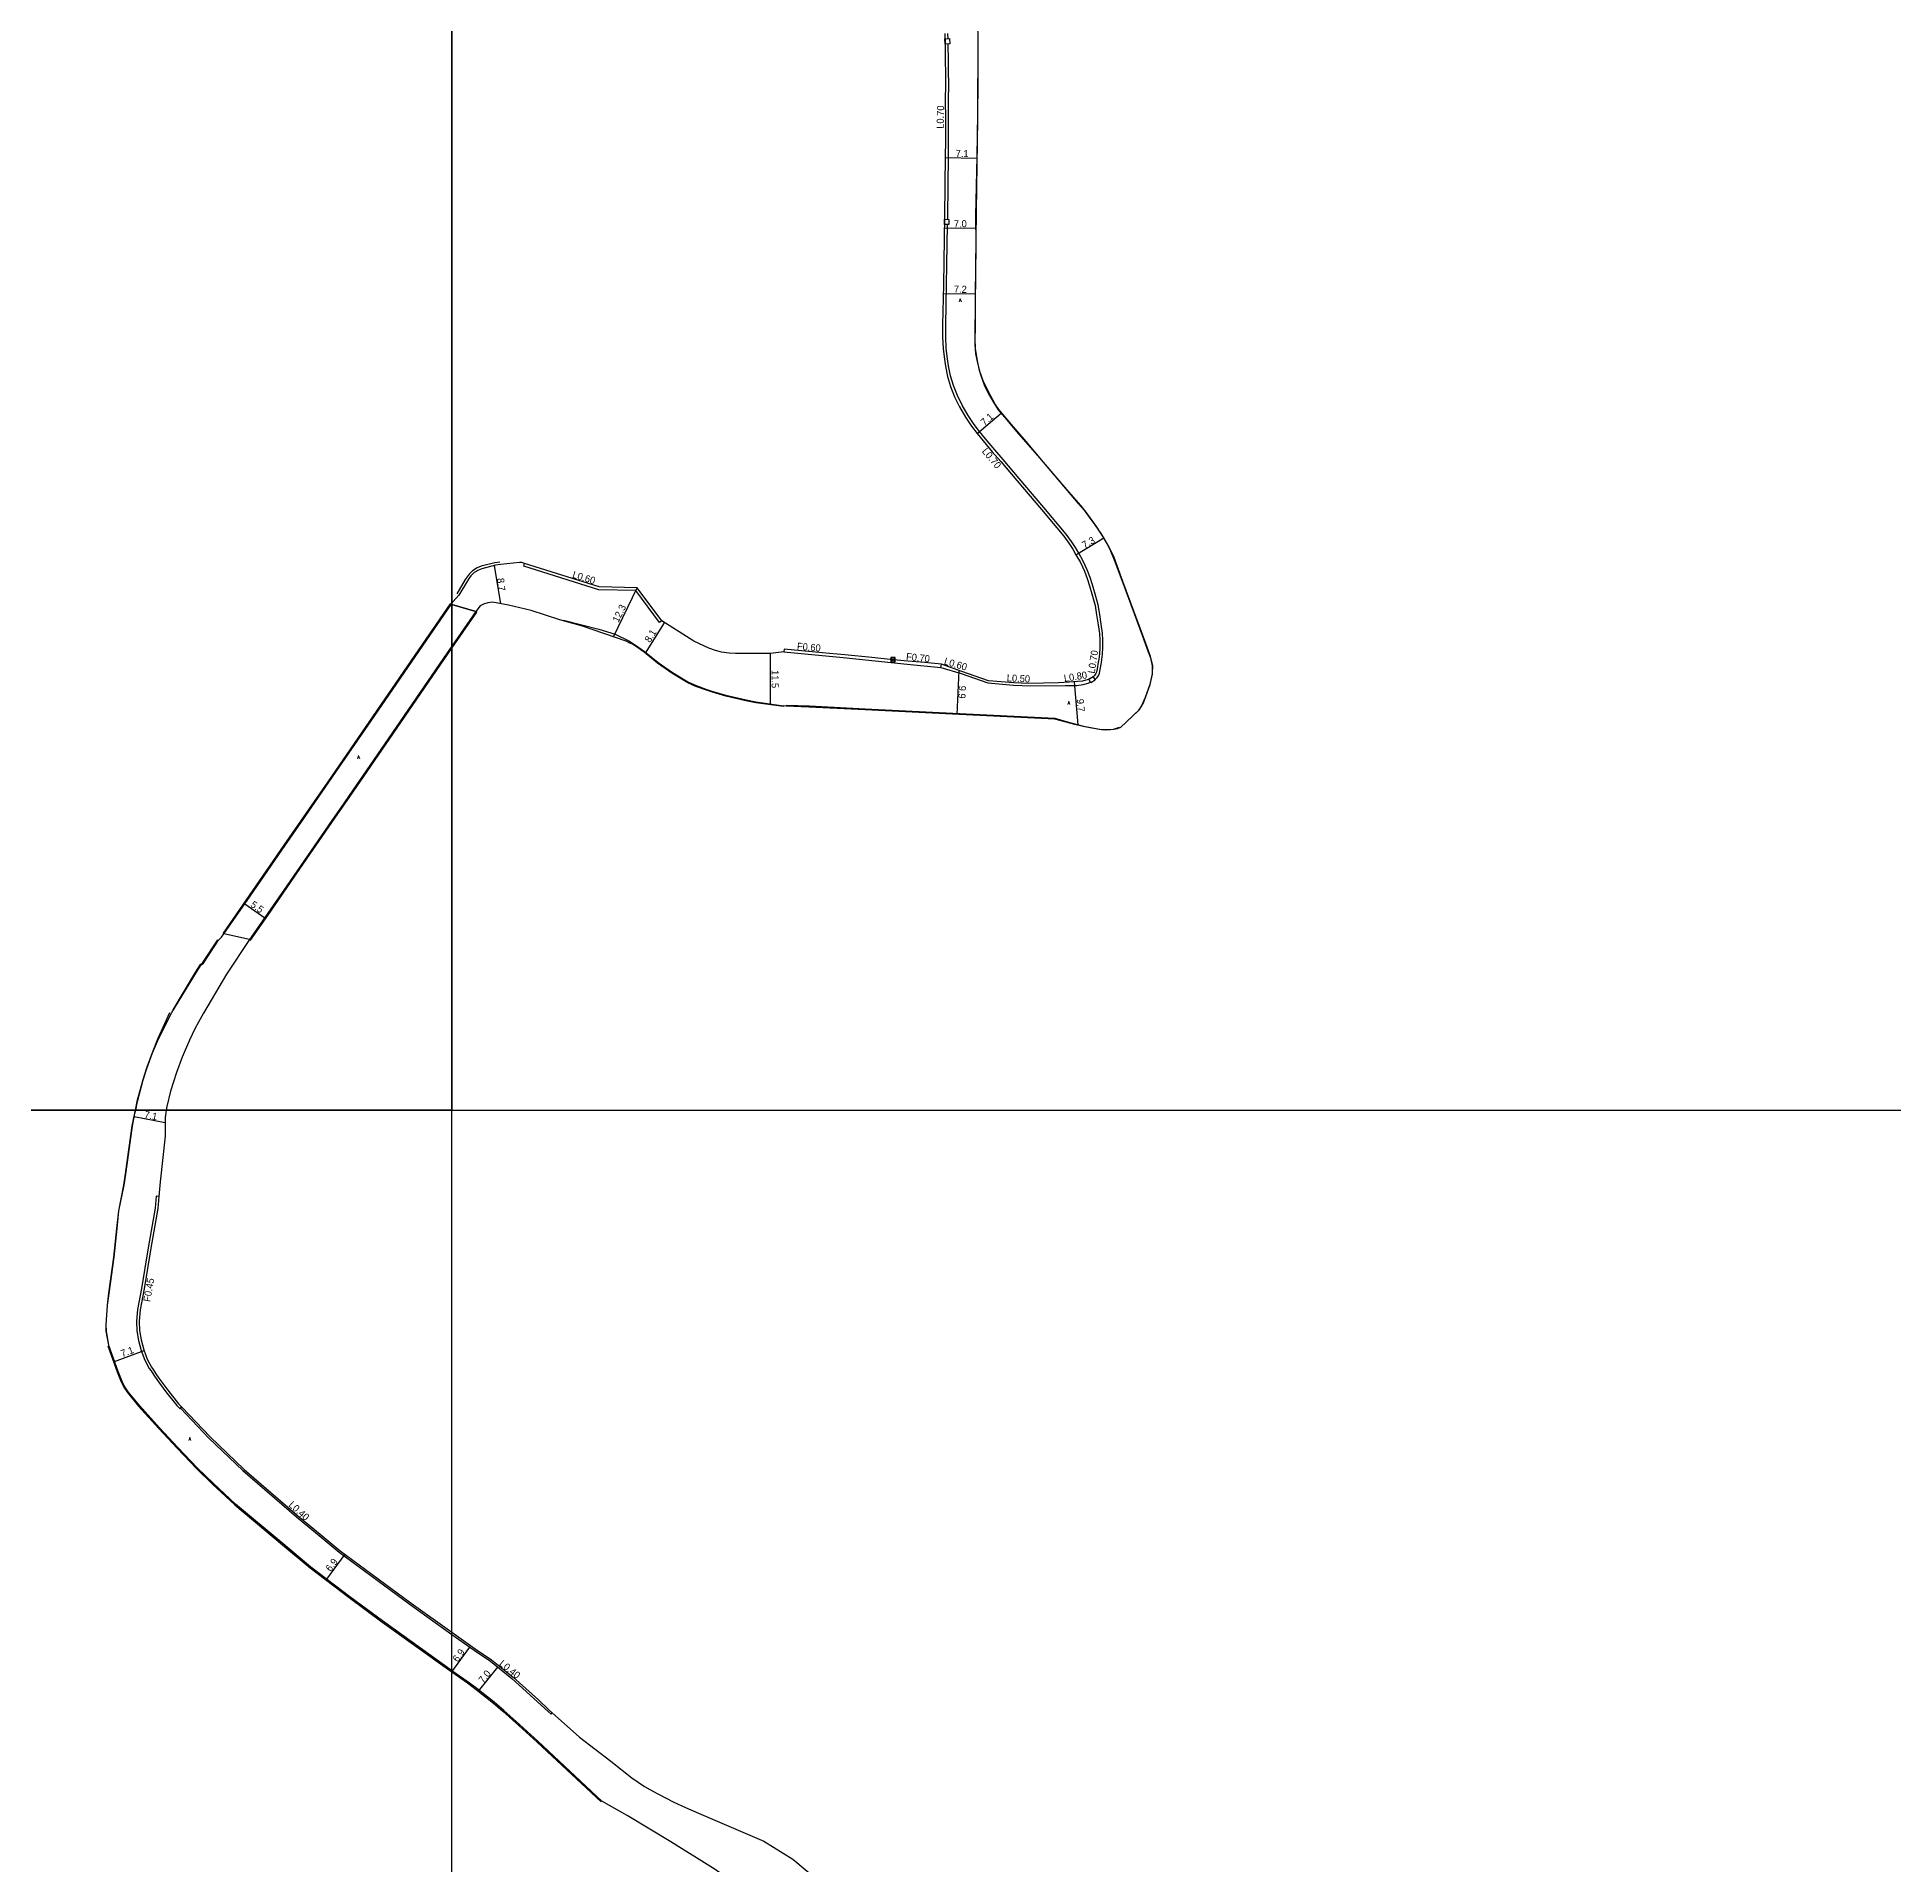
# Model space of a CAD drawing. Header units: metres. Extents: x -14400 to -12000, y -90000 to -87000.
# Drawn here: x -13693.4 to -13274.9, y -87770.2 to -87358.2 of the extents above; entities that cross this region are included whole.
import ezdxf

# ---------------------------------------------------------------- set-up
doc = ezdxf.new("R2010")
doc.units = ezdxf.units.M
doc.header["$LTSCALE"] = 2.5
for name, color, linetype in [('その他', 7, 'Continuous'), ('側溝・桝', 7, 'Continuous'), ('図郭', 7, 'Continuous'), ('幅員', 7, 'Continuous'), ('歩道・分離帯・安全施設', 7, 'Continuous'), ('舗装', 7, 'Continuous'), ('道路', 7, 'Continuous')]:
    doc.layers.add(name, color=color, linetype=linetype)
doc.styles.get("Standard").update_dxf_attribs({"font": ''})
doc.styles.add('YOKO_DECO', font='txt.shx', dxfattribs={"bigfont": 'extfont.shx'})
doc.styles.get('Standard').set_extended_font_data('@MS PGothic')

# ---------------------------------------------------------------- blocks, each defined once
blk = doc.blocks.new('910910')
blk.add_lwpolyline([(1, -1), (1, 1), (-1, 1), (-1, -1)], close=True)
for points in [[(-0.84, 0.84), (0.84, -0.84)], [(-0.84, -0.84), (0.84, 0.84)]]:
    blk.add_lwpolyline(points)

msp = doc.modelspace()

# ---------------------------------------------------------------- linework, layer by layer
at = {"layer": '側溝・桝'}
for points in [[(-13488.21, -87358.59), (-13488.24, -87357.39)], [(-13488.28, -87399.29), (-13488.27, -87398.54), (-13488.2, -87391.82), (-13488.11, -87384.84), (-13488.09, -87381.9), (-13488.1, -87376.3), (-13488.12, -87372.9), (-13488.06, -87368.42), (-13488.09, -87366.3), (-13488.12, -87363.54), (-13488.16, -87359.79)], [(-13455.16, -87502.94), (-13455.01, -87502.85), (-13454.62, -87502.48), (-13454.26, -87501.94), (-13454.07, -87501.51), (-13453.9, -87500.7), (-13453.64, -87499.16), (-13453.53, -87498.48), (-13453.39, -87497.25), (-13453.31, -87495.76), (-13453.31, -87494.04), (-13453.38, -87492.51), (-13453.68, -87490.5), (-13454.02, -87488.28), (-13454.4, -87486.14), (-13455.11, -87483.43), (-13455.64, -87481.66), (-13456.21, -87479.95), (-13456.83, -87478.28), (-13457.76, -87476.3), (-13458.76, -87474.5), (-13459.52, -87473.21), (-13460.42, -87471.83), (-13461.56, -87470.24), (-13463.13, -87468.33), (-13466.59, -87464.2), (-13472.18, -87457.64), (-13475.8, -87453.4), (-13477.69, -87451.2), (-13479.75, -87448.71), (-13481.11, -87447.11), (-13482.33, -87445.49), (-13483.66, -87443.48), (-13485.01, -87441.17), (-13486.07, -87438.96), (-13486.99, -87436.69), (-13487.62, -87434.54), (-13488.1, -87432.25), (-13488.41, -87430.21), (-13488.59, -87428.31), (-13488.72, -87425.72), (-13488.71, -87423.09), (-13488.52, -87414.05), (-13488.3, -87400.46)], [(-13552.71, -87489.77), (-13553.21, -87490.14), (-13558.56, -87482.89), (-13566.92, -87482.73), (-13583.81, -87477.41), (-13583.64, -87476.81)], [(-13525.19, -87496.74), (-13511.87, -87498.02), (-13497.44, -87499.49), (-13489.84, -87500.25), (-13489.71, -87499.52)], [(-13489.84, -87500.25), (-13485.24, -87501.61), (-13479.23, -87503.71), (-13473.44, -87504.23), (-13469.65, -87504.39), (-13461.72, -87504.31), (-13459.16, -87504.32), (-13457.74, -87504.09), (-13456.63, -87503.79), (-13456.12, -87503.55)], [(-13666.04, -87619.42), (-13666.6, -87619.35), (-13666.84, -87622.07), (-13668.4, -87631.01), (-13669.93, -87640.13), (-13670.82, -87644.88), (-13671.05, -87647.51), (-13670.96, -87649.67), (-13670.59, -87651.86), (-13669.98, -87654.12), (-13669.19, -87656.3), (-13668.2, -87658.16), (-13667.79, -87658.74), (-13667.18, -87659.69), (-13666.49, -87660.69), (-13664.49, -87663.41), (-13662.01, -87666.49), (-13661.25, -87667.29), (-13660.89, -87666.85)], [(-13661.13, -87667.15), (-13654.74, -87673.88), (-13647.07, -87681.19), (-13635, -87691.6), (-13629.47, -87696.17), (-13625.42, -87699.52), (-13618.29, -87704.81), (-13609.41, -87711.33), (-13600, -87718.07)], [(-13600, -87718.07), (-13594.98, -87721.66), (-13591.28, -87724.13), (-13586.46, -87728), (-13578.32, -87735.44), (-13577.65, -87736.03), (-13577.39, -87735.73)]]:
    msp.add_lwpolyline(points, dxfattribs=at)
for points in [[(-13488.92, -87358.61), (-13487.85, -87358.58), (-13487.82, -87359.78), (-13488.88, -87359.81)], [(-13488.99, -87399.27), (-13488.03, -87399.29), (-13488.05, -87400.46), (-13489.01, -87400.45)], [(-13455.52, -87502.32), (-13455.05, -87503.14), (-13456.03, -87503.7), (-13456.5, -87502.88)]]:
    msp.add_lwpolyline(points, close=True, dxfattribs=at)
at = {"layer": '図郭'}
for points in [[(-14400, -87600), (-13600, -87600), (-13600, -87000), (-14400, -87000)], [(-13600, -87600), (-12800, -87600), (-12800, -87000), (-13600, -87000)], [(-14400, -88200), (-13600, -88200), (-13600, -87600), (-14400, -87600)], [(-13600, -87600), (-12800, -87600), (-12800, -88200), (-13600, -88200)]]:
    msp.add_lwpolyline(points, close=True, dxfattribs=at)
at = {"layer": '幅員'}
for points in [[(-13488.83, -87385.34), (-13481.71, -87385.51)], [(-13489.02, -87401.27), (-13482, -87401.2)], [(-13489.27, -87415.99), (-13482.07, -87416.07)], [(-13481.67, -87447.55), (-13476.27, -87442.92)], [(-13459.38, -87474.85), (-13453.08, -87471.04)], [(-13588.99, -87485.87), (-13590.41, -87477.27)], [(-13563.56, -87493.35), (-13558.24, -87482.28)], [(-13556.41, -87497.03), (-13552.07, -87490.18)], [(-13528.2, -87508.64), (-13528.18, -87497.1)], [(-13485.75, -87500.9), (-13486.23, -87510.83)], [(-13458.87, -87513.16), (-13459.69, -87503.48)], [(-13646.69, -87553.51), (-13642.18, -87556.66)], [(-13664.62, -87602.85), (-13671.56, -87601.46)], [(-13676.03, -87656.57), (-13669.37, -87654.13)], [(-13628.21, -87705.62), (-13624.08, -87700.04)], [(-13600, -87726.54), (-13595.99, -87720.94)], [(-13594.01, -87730.89), (-13589.64, -87725.45)]]:
    msp.add_lwpolyline(points, dxfattribs=at)
at = {"layer": '歩道・分離帯・安全施設'}
for points in [[(-13449.39, -87513.87), (-13445.06, -87509.69), (-13444.17, -87508.18), (-13442.68, -87504.11), (-13442.17, -87501.73), (-13442.12, -87499.88), (-13442.56, -87497.74), (-13443.64, -87494.84), (-13446.32, -87487.54), (-13448.81, -87480.85), (-13450.79, -87475.5), (-13451.91, -87473.15), (-13453.08, -87471.04), (-13454.73, -87468.48), (-13457.1, -87465.28), (-13458.32, -87463.74), (-13461.4, -87460.13), (-13466.67, -87453.96), (-13470.61, -87449.37), (-13473.93, -87445.51), (-13476.75, -87442.16), (-13477.61, -87440.91), (-13479.1, -87438.15), (-13480.26, -87435.67), (-13481.1, -87433.33), (-13481.6, -87431.17), (-13482, -87428.35), (-13482.06, -87426.2), (-13481.99, -87423.81), (-13481.99, -87416.47), (-13481.78, -87397.4), (-13481.49, -87376.7), (-13481.41, -87367.7), (-13481.43, -87358.34)], [(-13589.17, -87476.49), (-13590.3, -87476.68), (-13593.42, -87477.45), (-13594.28, -87477.81), (-13595.32, -87478.48), (-13596.12, -87479.23), (-13596.58, -87479.8), (-13596.99, -87480.42), (-13598.92, -87483.65)], [(-13600.28, -87485.95), (-13607.43, -87496.33), (-13616.82, -87510.01), (-13620.92, -87515.96), (-13627.86, -87526.04), (-13633.51, -87534.23), (-13634.01, -87534.96), (-13638.42, -87541.35), (-13641.72, -87546.13), (-13646.24, -87552.65), (-13651.46, -87560.15)], [(-13600, -87495.68), (-13597.28, -87491.74), (-13594.57, -87487.74)], [(-13574.83, -87489.61), (-13566.91, -87491.61), (-13563.23, -87492.75), (-13559.99, -87494.34), (-13558.59, -87495.23), (-13556.58, -87496.64), (-13553.54, -87499.15), (-13550.31, -87501.38), (-13546.72, -87503.54), (-13544.93, -87504.34), (-13542.79, -87505.13), (-13541.23, -87505.65), (-13538.25, -87506.51), (-13533.71, -87507.55), (-13531.49, -87507.99), (-13525.25, -87508.86)], [(-13645.67, -87561.78), (-13637.11, -87549.46), (-13626.97, -87534.75), (-13619.83, -87524.48), (-13614.69, -87516.94), (-13608.82, -87508.38), (-13602.9, -87499.87), (-13600, -87495.68)], [(-13524.64, -87508.77), (-13519.53, -87508.92), (-13506.88, -87509.56), (-13485.65, -87510.6), (-13479.5, -87510.89), (-13464.11, -87511.66), (-13461.08, -87512.58), (-13457.69, -87513.47), (-13453.6, -87514.19), (-13450.89, -87514.13), (-13449.55, -87513.69)], [(-13662.78, -87577.36), (-13657.73, -87568.81), (-13656.61, -87567.13), (-13656.11, -87566.74), (-13652.74, -87561.6)], [(-13663.61, -87578.06), (-13666.24, -87583.83), (-13667.56, -87587.03), (-13668.84, -87590.52), (-13669.67, -87593.11), (-13670.97, -87598.02), (-13671.4, -87600)], [(-13671.4, -87600), (-13671.55, -87600.67), (-13672.12, -87603.52), (-13673.6, -87614.35), (-13674, -87616.84), (-13675.15, -87622.62), (-13675.57, -87626.66), (-13676.27, -87633.08), (-13677.38, -87641.23), (-13677.7, -87643.92), (-13678.01, -87648.34), (-13677.98, -87649.8), (-13677.4, -87652.9)], [(-13677.53, -87653.1), (-13675.42, -87658.93), (-13674.52, -87661.18), (-13673.9, -87662.38), (-13673.11, -87663.6), (-13670.58, -87666.65), (-13666.03, -87671.71), (-13661.89, -87676.16), (-13657.45, -87680.78), (-13653.91, -87684.23), (-13648.9, -87688.89), (-13638.2, -87697.87), (-13631.9, -87703.08), (-13623.16, -87709.78), (-13615.77, -87715.22), (-13600.48, -87726.21), (-13600, -87726.54)], [(-13600, -87726.54), (-13596.45, -87728.99), (-13594.54, -87730.48), (-13590.64, -87733.54), (-13588.49, -87735.39), (-13584.9, -87738.59), (-13580.81, -87742.33), (-13566.34, -87755.79)]]:
    msp.add_lwpolyline(points, dxfattribs=at)
at = {"layer": '舗装'}
for points in [[(-13600, -87486.07), (-13600.18, -87486.02)], [(-13594.62, -87487.66), (-13600, -87486.07)], [(-13645.58, -87561.53), (-13651.36, -87560.22)]]:
    msp.add_lwpolyline(points, dxfattribs=at)
at = {"layer": '道路'}
for points in [[(-13481.54, -87354.44), (-13481.46, -87359.42), (-13481.58, -87375.53), (-13481.7, -87385.11), (-13482.02, -87398.47), (-13481.96, -87404.98), (-13482.16, -87425.12), (-13482.13, -87427.48), (-13481.99, -87429.62), (-13481.58, -87431.71), (-13480.96, -87434.04), (-13480.04, -87436.57), (-13479.08, -87438.58), (-13477.68, -87441), (-13476.89, -87442.2), (-13474.98, -87444.42), (-13472.77, -87447.08), (-13467.57, -87453), (-13458.88, -87463.27), (-13457.56, -87464.84), (-13456.37, -87466.37), (-13455.12, -87468.1), (-13453.76, -87470.04), (-13452.38, -87472.44), (-13451.57, -87474), (-13450.6, -87476.35), (-13448.29, -87482.57), (-13444.46, -87492.97), (-13443.31, -87496.11), (-13442.58, -87498.07), (-13442.16, -87499.77), (-13442.18, -87501.6), (-13442.7, -87504.08), (-13443.75, -87507.04), (-13444.58, -87508.86), (-13445.38, -87510), (-13449.37, -87513.76), (-13450.12, -87514.04), (-13450.82, -87514.24), (-13451.59, -87514.3), (-13452.63, -87514.34), (-13453.34, -87514.33), (-13453.63, -87514.3), (-13454.05, -87514.24), (-13455.78, -87513.93), (-13457.72, -87513.57), (-13459.62, -87513.07), (-13464.13, -87511.92), (-13479.53, -87511.15), (-13485.67, -87510.86), (-13506.91, -87509.81), (-13519.56, -87509.18), (-13524.7, -87508.98), (-13525.26, -87508.92), (-13525.28, -87509.05), (-13531.53, -87508.18), (-13533.75, -87507.74), (-13538.29, -87506.7), (-13541.29, -87505.84), (-13542.85, -87505.31), (-13545, -87504.52), (-13546.81, -87503.71), (-13550.41, -87501.54), (-13553.66, -87499.3), (-13556.69, -87496.8), (-13558.7, -87495.4), (-13559.67, -87494.77), (-13559.73, -87494.87), (-13560.75, -87494.3), (-13570.57, -87490.97), (-13575.64, -87489.51), (-13582.14, -87487.41), (-13587.24, -87486.2), (-13590.82, -87485.53), (-13591.88, -87485.7), (-13592.85, -87485.97), (-13593.65, -87486.39), (-13594.62, -87487.66), (-13600, -87495.45)], [(-13488.95, -87357.41), (-13488.88, -87359.88), (-13488.83, -87363.55), (-13488.8, -87366.31), (-13488.77, -87368.42), (-13488.83, -87372.9), (-13488.81, -87376.3), (-13488.8, -87381.89), (-13488.82, -87384.83), (-13488.91, -87391.82), (-13488.98, -87398.53), (-13489.23, -87414.04), (-13489.42, -87423.08), (-13489.43, -87425.73), (-13489.3, -87428.37), (-13489.11, -87430.29), (-13488.79, -87432.37), (-13488.31, -87434.71), (-13487.66, -87436.93), (-13486.72, -87439.25), (-13485.64, -87441.5), (-13484.26, -87443.86), (-13482.91, -87445.89), (-13481.67, -87447.55), (-13480.29, -87449.16), (-13478.24, -87451.65), (-13476.34, -87453.86), (-13472.72, -87458.1), (-13467.14, -87464.65), (-13463.68, -87468.78), (-13462.12, -87470.67), (-13461.01, -87472.23), (-13460.12, -87473.59), (-13459.38, -87474.85), (-13458.39, -87476.62), (-13457.49, -87478.56), (-13456.88, -87480.19), (-13456.31, -87481.88), (-13455.79, -87483.62), (-13455.09, -87486.29), (-13454.72, -87488.39), (-13454.38, -87490.61), (-13454.09, -87492.58), (-13454.02, -87494.06), (-13454.02, -87495.75), (-13454.09, -87497.19), (-13454.24, -87498.38), (-13454.34, -87499.05), (-13454.6, -87500.57), (-13454.75, -87501.29), (-13454.89, -87501.6), (-13455.17, -87502.02), (-13455.43, -87502.27), (-13456.6, -87502.94), (-13457.94, -87503.31), (-13459.07, -87503.43), (-13460.9, -87503.58), (-13463.28, -87503.68), (-13470.1, -87503.82), (-13473.41, -87503.73), (-13479.12, -87503.22), (-13485.09, -87501.13), (-13489.71, -87499.52), (-13493.51, -87499.16), (-13497.24, -87498.82), (-13501.22, -87498.45), (-13505.36, -87497.99), (-13511.49, -87497.4), (-13514.89, -87497.09), (-13518.09, -87496.78), (-13525.14, -87496.15), (-13525.19, -87496.74), (-13528.22, -87497.1), (-13536.1, -87497.08), (-13537.52, -87497.01), (-13539.22, -87496.8), (-13540.58, -87496.45), (-13542.12, -87495.93), (-13545.49, -87494.34), (-13552.71, -87489.77), (-13558.24, -87482.28), (-13566.81, -87482.11), (-13583.62, -87476.82), (-13584.27, -87476.63), (-13584.74, -87476.57), (-13589.08, -87477.05), (-13590.18, -87477.23), (-13593.24, -87477.99), (-13594.01, -87478.31), (-13595.01, -87478.87), (-13595.75, -87479.58), (-13596.11, -87480.1), (-13596.51, -87480.72), (-13598.44, -87483.94), (-13599.74, -87485.38)], [(-13651.36, -87560.22), (-13646.14, -87552.72), (-13641.62, -87546.2), (-13638.32, -87541.41), (-13633.91, -87535.03), (-13627.76, -87526.11), (-13616.72, -87510.08), (-13607.33, -87496.4), (-13600.18, -87486.02), (-13600, -87485.76)], [(-13618.48, -87522.3), (-13623.16, -87529.12), (-13626.56, -87534.02), (-13633.61, -87544.23), (-13641.01, -87554.98), (-13645.58, -87561.53), (-13651.36, -87560.22), (-13646.14, -87552.72), (-13641.62, -87546.2), (-13638.32, -87541.41), (-13633.91, -87535.03), (-13627.76, -87526.11), (-13616.72, -87510.08), (-13607.33, -87496.4), (-13600.18, -87486.02), (-13600, -87486.07)], [(-13600, -87485.76), (-13599.74, -87485.38)], [(-13600, -87486.07), (-13594.62, -87487.66), (-13600, -87495.45)], [(-13594.62, -87487.66), (-13600, -87495.45)], [(-13600, -87495.91), (-13594.41, -87487.81), (-13594.62, -87487.66)], [(-13600, -87495.45), (-13601.05, -87496.98), (-13613.38, -87514.88), (-13618.48, -87522.3), (-13623.16, -87529.12), (-13626.56, -87534.02), (-13633.61, -87544.23), (-13641.01, -87554.98), (-13645.58, -87561.53), (-13650.79, -87569.37), (-13655.99, -87578.15), (-13657.12, -87580.18), (-13657.89, -87581.62), (-13659.14, -87584.17), (-13660.79, -87588.07), (-13662.05, -87591.5), (-13663.42, -87595.72), (-13664.22, -87599.14), (-13664.36, -87600)], [(-13600, -87495.45), (-13601.05, -87496.98), (-13613.38, -87514.88), (-13618.48, -87522.3), (-13623.16, -87529.12), (-13626.56, -87534.02), (-13633.61, -87544.23), (-13641.01, -87554.98), (-13645.58, -87561.53), (-13645.37, -87561.68), (-13640.8, -87555.13), (-13633.4, -87544.38), (-13626.34, -87534.17), (-13622.94, -87529.26), (-13618.26, -87522.45), (-13613.17, -87515.02), (-13600.84, -87497.13), (-13600, -87495.91)], [(-13600, -87495.45), (-13601.05, -87496.98), (-13613.38, -87514.88), (-13618.48, -87522.3)], [(-13671.25, -87600), (-13670.83, -87598.06), (-13669.53, -87593.15), (-13668.7, -87590.57), (-13667.43, -87587.08), (-13666.1, -87583.89), (-13663.08, -87577.96), (-13657.57, -87568.91), (-13656.48, -87567.25), (-13655.98, -87566.87), (-13652.58, -87561.7), (-13651.9, -87561.02), (-13651.36, -87560.22)], [(-13600, -87726.26), (-13600.35, -87726.02), (-13615.64, -87715.04), (-13623.02, -87709.6), (-13631.76, -87702.9), (-13638.05, -87697.7), (-13648.75, -87688.72), (-13653.75, -87684.06), (-13657.29, -87680.62), (-13661.72, -87676), (-13665.86, -87671.56), (-13670.41, -87666.5), (-13672.93, -87663.47), (-13673.7, -87662.27), (-13674.31, -87661.09), (-13675.2, -87658.85), (-13677.31, -87653.02), (-13677.83, -87649.79), (-13677.87, -87648.34), (-13677.56, -87643.93), (-13677.24, -87641.25), (-13676.13, -87633.1), (-13675.43, -87626.67), (-13675.01, -87622.64), (-13673.86, -87616.87), (-13673.45, -87614.37), (-13671.98, -87603.55), (-13671.41, -87600.7), (-13671.25, -87600)], [(-13664.36, -87600), (-13664.63, -87601.63), (-13664.6, -87605.85), (-13665.75, -87616.13), (-13666.04, -87619.42), (-13666.27, -87622.14), (-13667.84, -87631.1), (-13669.37, -87640.23), (-13670.25, -87644.96), (-13670.49, -87647.52), (-13670.39, -87649.61), (-13670.04, -87651.74), (-13669.44, -87653.95), (-13668.67, -87656.06), (-13667.72, -87657.86), (-13667.32, -87658.42), (-13666.71, -87659.38), (-13666.02, -87660.36), (-13664.04, -87663.06), (-13661.58, -87666.12), (-13660.84, -87666.9), (-13654.47, -87673.6), (-13646.82, -87680.9), (-13634.75, -87691.31), (-13629.22, -87695.87), (-13625.18, -87699.22), (-13618.06, -87704.5), (-13609.18, -87711.02), (-13600, -87717.59)], [(-13600, -87717.59), (-13594.76, -87721.34), (-13591.05, -87723.82), (-13586.21, -87727.7), (-13580.52, -87732.85), (-13578.06, -87735.14), (-13571.23, -87741.21), (-13564.21, -87746.66), (-13559.44, -87750.36), (-13556.6, -87752.32), (-13555.43, -87753.02), (-13553.6, -87754.02), (-13549.97, -87755.9), (-13547.36, -87757.08), (-13544.4, -87758.36), (-13529.69, -87764.69), (-13523.21, -87768.7), (-13515.75, -87774.97), (-13508.74, -87782.93), (-13500.59, -87793.52), (-13495.17, -87800.58), (-13491.03, -87806.37), (-13488.77, -87810.12), (-13488.51, -87810.62)], [(-13496, -87813.08), (-13497.74, -87810.13), (-13501.22, -87805.11), (-13503.21, -87802.69), (-13505.62, -87800.1), (-13511.6, -87794.12), (-13518.73, -87788.18), (-13528.22, -87780.31), (-13532.69, -87776.72), (-13540.65, -87771.08), (-13550.68, -87764.83), (-13560.47, -87758.9), (-13566.19, -87755.62), (-13580.66, -87742.16), (-13584.76, -87738.41), (-13588.33, -87735.21), (-13590.49, -87733.36), (-13594.4, -87730.3), (-13596.31, -87728.81), (-13600, -87726.26)]]:
    msp.add_lwpolyline(points, dxfattribs=at)
msp.add_lwpolyline([(-13600.38, -87485.88), (-13607.53, -87496.26), (-13616.92, -87509.94), (-13627.96, -87525.97), (-13634.11, -87534.89), (-13638.52, -87541.28), (-13641.82, -87546.06), (-13646.34, -87552.58), (-13651.56, -87560.08), (-13651.36, -87560.22), (-13646.14, -87552.72), (-13641.62, -87546.2), (-13638.32, -87541.41), (-13633.91, -87535.03), (-13627.76, -87526.11), (-13616.72, -87510.08), (-13607.33, -87496.4), (-13600.18, -87486.02)], close=True, dxfattribs=at)

# ---------------------------------------------------------------- block references
at = {"layer": 'その他', "xscale": 0.5, "yscale": 0.5, "zscale": 0.5}
msp.add_blockref('910910', (-13500.63, -87498.5, 327.09), dxfattribs=at)

# ---------------------------------------------------------------- texts
at = {"layer": '側溝・桝'}
for s, rotation, p in [('L0.70', 89, (-13489.18, -87378.89)), ('L0.70', 310, (-13480.68, -87451.6)), ('L0.60', 343, (-13572.98, -87479.99)), ('F0.60', 355, (-13522.3, -87496.22)), ('F0.70', 354, (-13497.72, -87498.55)), ('L0.60', 344, (-13489.23, -87499.54)), ('L0.70', 81, (-13455.17, -87501.68)), ('L0.50', 357, (-13475, -87503.36)), ('L0.80', 9, (-13461.96, -87503.5)), ('F0.45', 80, (-13667.98, -87643.25)), ('L0.40', 318.3074, (-13636.92, -87689.1)), ('L0.40', 321.1291, (-13589.48, -87724.92))]:
    msp.add_text(s, height=1.6, rotation=rotation, dxfattribs=at).set_placement(p)
at = {"layer": '幅員'}
for s, rotation, p in [('7.1', 359, (-13486.49, -87385.22)), ('7.0', 1, (-13486.88, -87401.1)), ('7.2', 359, (-13486.9, -87415.81)), ('7.1', 41, (-13479.99, -87445.88)), ('7.3', 30, (-13457.44, -87473.51)), ('8.7', 276, (-13589.84, -87480.18)), ('12.3', 64, (-13562.47, -87490.23)), ('8.1', 58, (-13555.35, -87494.78)), ('11.5', 270, (-13527.96, -87500.83)), ('9.9', 267, (-13485.75, -87504.31)), ('9.7', 275, (-13459.22, -87507.39)), ('5.5', 325, (-13645.53, -87554.03)), ('7.1', 349, (-13669.4, -87601.7)), ('7.1', 20, (-13674.26, -87655.64)), ('6.9', 53, (-13627.32, -87704.07)), ('6.9', 54, (-13598.67, -87724.45)), ('7.0', 51, (-13592.91, -87729.22))]:
    msp.add_text(s, height=1.6, rotation=rotation, dxfattribs=at).set_placement(p)
at = {"layer": '舗装', "style": 'YOKO_DECO'}
for p in [(-13485.75, -87417.89, 329.28), (-13461.27, -87508.56, 327.75), (-13621.31, -87520.85, 327.14), (-13659.34, -87674.37, 322.41)]:
    msp.add_text('A', height=0.75, dxfattribs=at).set_placement(p)

doc.saveas('drawing.dxf')
